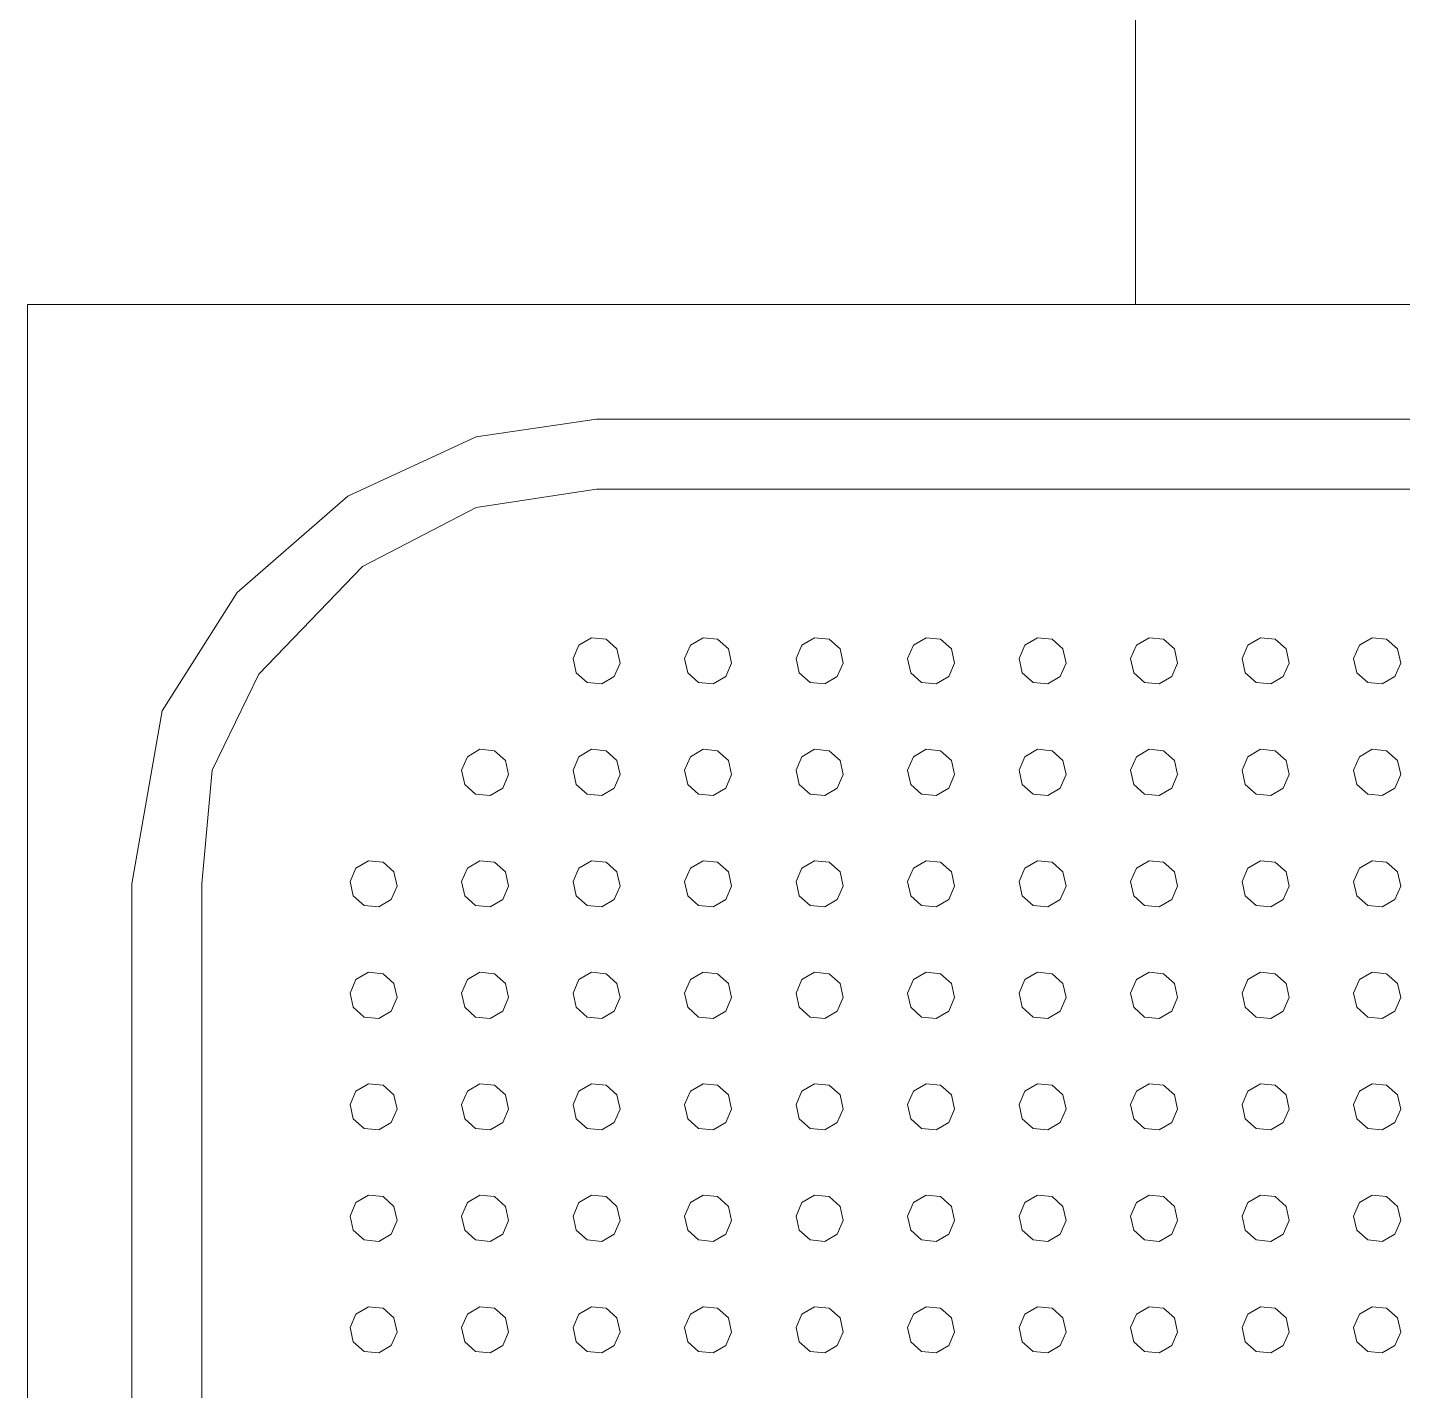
# Model space of a CAD drawing. Header units: millimetres. Extents: x -32 to 1412, y -324 to 2887.
# Drawn here: x 1041.4912 to 1041.9876, y 2053.5671 to 2054.0591 of the extents above; entities that cross this region are included whole.
import ezdxf

# ---------------------------------------------------------------- set-up
doc = ezdxf.new("R2010")
doc.units = ezdxf.units.MM
doc.header["$LTSCALE"] = 0.5
doc.layers.add('arquitetura', color=252, linetype='CONTINUOUS', lineweight=5)

msp = doc.modelspace()

# ---------------------------------------------------------------- linework, layer by layer
at = {"layer": 'arquitetura', "color": 252}
for p, q in [((1041.89123, 2054.10913), (1041.89123, 2053.95913)), ((1041.49123, 2053.95913), (1041.89123, 2053.95913)), ((1041.49123, 2053.95913), (1041.49123, 2053.20913))]:
    msp.add_line(p, q, dxfattribs=at)
at = {"layer": 'arquitetura'}
for p, q in [((1041.69666, 2053.91767), (1041.65323, 2053.9113)), ((1042.1872, 2053.91767), (1041.69666, 2053.91767)), ((1041.65323, 2053.9113), (1041.60687, 2053.88992)), ((1041.60687, 2053.88992), (1041.56692, 2053.85516)), ((1041.69666, 2053.89251), (1041.65323, 2053.88589)), ((1042.16204, 2053.89251), (1041.69666, 2053.89251)), ((1041.65323, 2053.88589), (1041.61212, 2053.86451)), ((1041.61212, 2053.86451), (1041.57473, 2053.82571)), ((1041.56692, 2053.85516), (1041.5399, 2053.81242)), ((1041.69482, 2053.8388), (1041.69027, 2053.83613)), ((1041.70007, 2053.83829), (1041.69482, 2053.8388)), ((1041.73507, 2053.8388), (1041.73052, 2053.83613)), ((1041.74032, 2053.83829), (1041.73507, 2053.8388)), ((1041.77532, 2053.8388), (1041.77077, 2053.83613)), ((1041.78057, 2053.83829), (1041.77532, 2053.8388)), ((1041.81557, 2053.8388), (1041.81102, 2053.83613)), ((1041.82082, 2053.83829), (1041.81557, 2053.8388)), ((1041.85582, 2053.8388), (1041.85127, 2053.83613)), ((1041.86107, 2053.83829), (1041.85582, 2053.8388)), ((1041.89607, 2053.8388), (1041.89152, 2053.83613)), ((1041.90132, 2053.83829), (1041.89607, 2053.8388)), ((1041.93631, 2053.8388), (1041.93177, 2053.83613)), ((1041.94157, 2053.83829), (1041.93631, 2053.8388)), ((1041.97656, 2053.8388), (1041.97202, 2053.83613)), ((1041.98181, 2053.83829), (1041.97656, 2053.8388)), ((1041.69027, 2053.83613), (1041.68816, 2053.83129)), ((1041.70402, 2053.83479), (1041.70007, 2053.83829)), ((1041.70515, 2053.82964), (1041.70402, 2053.83479)), ((1041.73052, 2053.83613), (1041.72841, 2053.83129)), ((1041.74427, 2053.83479), (1041.74032, 2053.83829)), ((1041.7454, 2053.82964), (1041.74427, 2053.83479)), ((1041.77077, 2053.83613), (1041.76866, 2053.83129)), ((1041.78452, 2053.83479), (1041.78057, 2053.83829)), ((1041.78565, 2053.82964), (1041.78452, 2053.83479)), ((1041.81102, 2053.83613), (1041.80891, 2053.83129)), ((1041.82476, 2053.83479), (1041.82082, 2053.83829)), ((1041.8259, 2053.82964), (1041.82476, 2053.83479)), ((1041.85127, 2053.83613), (1041.84916, 2053.83129)), ((1041.86501, 2053.83479), (1041.86107, 2053.83829)), ((1041.86615, 2053.82964), (1041.86501, 2053.83479)), ((1041.89152, 2053.83613), (1041.88941, 2053.83129)), ((1041.90526, 2053.83479), (1041.90132, 2053.83829)), ((1041.9064, 2053.82964), (1041.90526, 2053.83479)), ((1041.93177, 2053.83613), (1041.92966, 2053.83129)), ((1041.94551, 2053.83479), (1041.94157, 2053.83829)), ((1041.94665, 2053.82964), (1041.94551, 2053.83479)), ((1041.97202, 2053.83613), (1041.96991, 2053.83129)), ((1041.98576, 2053.83479), (1041.98181, 2053.83829)), ((1041.9869, 2053.82964), (1041.98576, 2053.83479)), ((1041.68816, 2053.83129), (1041.6893, 2053.82614)), ((1041.70304, 2053.8248), (1041.70515, 2053.82964)), ((1041.72841, 2053.83129), (1041.72955, 2053.82614)), ((1041.74329, 2053.8248), (1041.7454, 2053.82964)), ((1041.76866, 2053.83129), (1041.76979, 2053.82614)), ((1041.78354, 2053.8248), (1041.78565, 2053.82964)), ((1041.80891, 2053.83129), (1041.81004, 2053.82614)), ((1041.82379, 2053.8248), (1041.8259, 2053.82964)), ((1041.84916, 2053.83129), (1041.85029, 2053.82614)), ((1041.86404, 2053.8248), (1041.86615, 2053.82964)), ((1041.88941, 2053.83129), (1041.89054, 2053.82614)), ((1041.90429, 2053.8248), (1041.9064, 2053.82964)), ((1041.92966, 2053.83129), (1041.93079, 2053.82614)), ((1041.94454, 2053.8248), (1041.94665, 2053.82964)), ((1041.96991, 2053.83129), (1041.97104, 2053.82614)), ((1041.98479, 2053.8248), (1041.9869, 2053.82964)), ((1041.57473, 2053.82571), (1041.55795, 2053.79104)), ((1041.6893, 2053.82614), (1041.69324, 2053.82264)), ((1041.69849, 2053.82213), (1041.70304, 2053.8248)), ((1041.72955, 2053.82614), (1041.73349, 2053.82264)), ((1041.73874, 2053.82213), (1041.74329, 2053.8248)), ((1041.76979, 2053.82614), (1041.77374, 2053.82264)), ((1041.77899, 2053.82213), (1041.78354, 2053.8248)), ((1041.81004, 2053.82614), (1041.81399, 2053.82264)), ((1041.81924, 2053.82213), (1041.82379, 2053.8248)), ((1041.85029, 2053.82614), (1041.85424, 2053.82264)), ((1041.85949, 2053.82213), (1041.86404, 2053.8248)), ((1041.89054, 2053.82614), (1041.89449, 2053.82264)), ((1041.89974, 2053.82213), (1041.90429, 2053.8248)), ((1041.93079, 2053.82614), (1041.93474, 2053.82264)), ((1041.93999, 2053.82213), (1041.94454, 2053.8248)), ((1041.97104, 2053.82614), (1041.97499, 2053.82264)), ((1041.98024, 2053.82213), (1041.98479, 2053.8248)), ((1041.69324, 2053.82264), (1041.69849, 2053.82213)), ((1041.73349, 2053.82264), (1041.73874, 2053.82213)), ((1041.77374, 2053.82264), (1041.77899, 2053.82213)), ((1041.81399, 2053.82264), (1041.81924, 2053.82213)), ((1041.85424, 2053.82264), (1041.85949, 2053.82213)), ((1041.89449, 2053.82264), (1041.89974, 2053.82213)), ((1041.93474, 2053.82264), (1041.93999, 2053.82213)), ((1041.97499, 2053.82264), (1041.98024, 2053.82213)), ((1041.5399, 2053.81242), (1041.52895, 2053.74996)), ((1041.65002, 2053.79588), (1041.64791, 2053.79104)), ((1041.65457, 2053.79855), (1041.65002, 2053.79588)), ((1041.65982, 2053.79804), (1041.65457, 2053.79855)), ((1041.66377, 2053.79454), (1041.65982, 2053.79804)), ((1041.6649, 2053.78939), (1041.66377, 2053.79454)), ((1041.69027, 2053.79588), (1041.68816, 2053.79104)), ((1041.69482, 2053.79855), (1041.69027, 2053.79588)), ((1041.70007, 2053.79804), (1041.69482, 2053.79855)), ((1041.70402, 2053.79454), (1041.70007, 2053.79804)), ((1041.70515, 2053.78939), (1041.70402, 2053.79454)), ((1041.73052, 2053.79588), (1041.72841, 2053.79104)), ((1041.73507, 2053.79855), (1041.73052, 2053.79588)), ((1041.74032, 2053.79804), (1041.73507, 2053.79855)), ((1041.74427, 2053.79454), (1041.74032, 2053.79804)), ((1041.7454, 2053.78939), (1041.74427, 2053.79454)), ((1041.77077, 2053.79588), (1041.76866, 2053.79104)), ((1041.77532, 2053.79855), (1041.77077, 2053.79588)), ((1041.78057, 2053.79804), (1041.77532, 2053.79855)), ((1041.78452, 2053.79454), (1041.78057, 2053.79804)), ((1041.78565, 2053.78939), (1041.78452, 2053.79454)), ((1041.81102, 2053.79588), (1041.80891, 2053.79104)), ((1041.81557, 2053.79855), (1041.81102, 2053.79588)), ((1041.82082, 2053.79804), (1041.81557, 2053.79855)), ((1041.82476, 2053.79454), (1041.82082, 2053.79804)), ((1041.8259, 2053.78939), (1041.82476, 2053.79454)), ((1041.85127, 2053.79588), (1041.84916, 2053.79104)), ((1041.85582, 2053.79855), (1041.85127, 2053.79588)), ((1041.86107, 2053.79804), (1041.85582, 2053.79855)), ((1041.86501, 2053.79454), (1041.86107, 2053.79804)), ((1041.86615, 2053.78939), (1041.86501, 2053.79454)), ((1041.89152, 2053.79588), (1041.88941, 2053.79104)), ((1041.89607, 2053.79855), (1041.89152, 2053.79588)), ((1041.90132, 2053.79804), (1041.89607, 2053.79855)), ((1041.90526, 2053.79454), (1041.90132, 2053.79804)), ((1041.9064, 2053.78939), (1041.90526, 2053.79454)), ((1041.93177, 2053.79588), (1041.92966, 2053.79104)), ((1041.93631, 2053.79855), (1041.93177, 2053.79588)), ((1041.94157, 2053.79804), (1041.93631, 2053.79855)), ((1041.94551, 2053.79454), (1041.94157, 2053.79804)), ((1041.94665, 2053.78939), (1041.94551, 2053.79454)), ((1041.97202, 2053.79588), (1041.96991, 2053.79104)), ((1041.97656, 2053.79855), (1041.97202, 2053.79588)), ((1041.98181, 2053.79804), (1041.97656, 2053.79855)), ((1041.98576, 2053.79454), (1041.98181, 2053.79804)), ((1041.9869, 2053.78939), (1041.98576, 2053.79454)), ((1041.55795, 2053.79104), (1041.55411, 2053.74996)), ((1041.64791, 2053.79104), (1041.64905, 2053.78589)), ((1041.66279, 2053.78455), (1041.6649, 2053.78939)), ((1041.68816, 2053.79104), (1041.6893, 2053.78589)), ((1041.70304, 2053.78455), (1041.70515, 2053.78939)), ((1041.72841, 2053.79104), (1041.72955, 2053.78589)), ((1041.74329, 2053.78455), (1041.7454, 2053.78939)), ((1041.76866, 2053.79104), (1041.76979, 2053.78589)), ((1041.78354, 2053.78455), (1041.78565, 2053.78939)), ((1041.80891, 2053.79104), (1041.81004, 2053.78589)), ((1041.82379, 2053.78455), (1041.8259, 2053.78939)), ((1041.84916, 2053.79104), (1041.85029, 2053.78589)), ((1041.86404, 2053.78455), (1041.86615, 2053.78939)), ((1041.88941, 2053.79104), (1041.89054, 2053.78589)), ((1041.90429, 2053.78455), (1041.9064, 2053.78939)), ((1041.92966, 2053.79104), (1041.93079, 2053.78589)), ((1041.94454, 2053.78455), (1041.94665, 2053.78939)), ((1041.96991, 2053.79104), (1041.97104, 2053.78589)), ((1041.98479, 2053.78455), (1041.9869, 2053.78939)), ((1041.64905, 2053.78589), (1041.65299, 2053.78239)), ((1041.65824, 2053.78188), (1041.66279, 2053.78455)), ((1041.6893, 2053.78589), (1041.69324, 2053.78239)), ((1041.69849, 2053.78188), (1041.70304, 2053.78455)), ((1041.72955, 2053.78589), (1041.73349, 2053.78239)), ((1041.73874, 2053.78188), (1041.74329, 2053.78455)), ((1041.76979, 2053.78589), (1041.77374, 2053.78239)), ((1041.77899, 2053.78188), (1041.78354, 2053.78455)), ((1041.81004, 2053.78589), (1041.81399, 2053.78239)), ((1041.81924, 2053.78188), (1041.82379, 2053.78455)), ((1041.85029, 2053.78589), (1041.85424, 2053.78239)), ((1041.85949, 2053.78188), (1041.86404, 2053.78455)), ((1041.89054, 2053.78589), (1041.89449, 2053.78239)), ((1041.89974, 2053.78188), (1041.90429, 2053.78455)), ((1041.93079, 2053.78589), (1041.93474, 2053.78239)), ((1041.93999, 2053.78188), (1041.94454, 2053.78455)), ((1041.97104, 2053.78589), (1041.97499, 2053.78239)), ((1041.98024, 2053.78188), (1041.98479, 2053.78455)), ((1041.65299, 2053.78239), (1041.65824, 2053.78188)), ((1041.69324, 2053.78239), (1041.69849, 2053.78188)), ((1041.73349, 2053.78239), (1041.73874, 2053.78188)), ((1041.77374, 2053.78239), (1041.77899, 2053.78188)), ((1041.81399, 2053.78239), (1041.81924, 2053.78188)), ((1041.85424, 2053.78239), (1041.85949, 2053.78188)), ((1041.89449, 2053.78239), (1041.89974, 2053.78188)), ((1041.93474, 2053.78239), (1041.93999, 2053.78188)), ((1041.97499, 2053.78239), (1041.98024, 2053.78188)), ((1041.60977, 2053.75563), (1041.60766, 2053.75079)), ((1041.61432, 2053.7583), (1041.60977, 2053.75563)), ((1041.61957, 2053.75779), (1041.61432, 2053.7583)), ((1041.62352, 2053.75429), (1041.61957, 2053.75779)), ((1041.65002, 2053.75563), (1041.64791, 2053.75079)), ((1041.65457, 2053.7583), (1041.65002, 2053.75563)), ((1041.65982, 2053.75779), (1041.65457, 2053.7583)), ((1041.66377, 2053.75429), (1041.65982, 2053.75779)), ((1041.69027, 2053.75563), (1041.68816, 2053.75079)), ((1041.69482, 2053.7583), (1041.69027, 2053.75563)), ((1041.70007, 2053.75779), (1041.69482, 2053.7583)), ((1041.70402, 2053.75429), (1041.70007, 2053.75779)), ((1041.73052, 2053.75563), (1041.72841, 2053.75079)), ((1041.73507, 2053.7583), (1041.73052, 2053.75563)), ((1041.74032, 2053.75779), (1041.73507, 2053.7583)), ((1041.74427, 2053.75429), (1041.74032, 2053.75779)), ((1041.77077, 2053.75563), (1041.76866, 2053.75079)), ((1041.77532, 2053.7583), (1041.77077, 2053.75563)), ((1041.78057, 2053.75779), (1041.77532, 2053.7583)), ((1041.78452, 2053.75429), (1041.78057, 2053.75779)), ((1041.81102, 2053.75563), (1041.80891, 2053.75079)), ((1041.81557, 2053.7583), (1041.81102, 2053.75563)), ((1041.82082, 2053.75779), (1041.81557, 2053.7583)), ((1041.82476, 2053.75429), (1041.82082, 2053.75779)), ((1041.85127, 2053.75563), (1041.84916, 2053.75079)), ((1041.85582, 2053.7583), (1041.85127, 2053.75563)), ((1041.86107, 2053.75779), (1041.85582, 2053.7583)), ((1041.86501, 2053.75429), (1041.86107, 2053.75779)), ((1041.89152, 2053.75563), (1041.88941, 2053.75079)), ((1041.89607, 2053.7583), (1041.89152, 2053.75563)), ((1041.90132, 2053.75779), (1041.89607, 2053.7583)), ((1041.90526, 2053.75429), (1041.90132, 2053.75779)), ((1041.93177, 2053.75563), (1041.92966, 2053.75079)), ((1041.93631, 2053.7583), (1041.93177, 2053.75563)), ((1041.94157, 2053.75779), (1041.93631, 2053.7583)), ((1041.94551, 2053.75429), (1041.94157, 2053.75779)), ((1041.97202, 2053.75563), (1041.96991, 2053.75079)), ((1041.97656, 2053.7583), (1041.97202, 2053.75563)), ((1041.98181, 2053.75779), (1041.97656, 2053.7583)), ((1041.98576, 2053.75429), (1041.98181, 2053.75779)), ((1041.52895, 2053.74996), (1041.52895, 2053.25942)), ((1041.55411, 2053.74996), (1041.55411, 2053.28458)), ((1041.60766, 2053.75079), (1041.6088, 2053.74564)), ((1041.62465, 2053.74914), (1041.62352, 2053.75429)), ((1041.64791, 2053.75079), (1041.64905, 2053.74564)), ((1041.6649, 2053.74914), (1041.66377, 2053.75429)), ((1041.68816, 2053.75079), (1041.6893, 2053.74564)), ((1041.70515, 2053.74914), (1041.70402, 2053.75429)), ((1041.72841, 2053.75079), (1041.72955, 2053.74564)), ((1041.7454, 2053.74914), (1041.74427, 2053.75429)), ((1041.76866, 2053.75079), (1041.76979, 2053.74564)), ((1041.78565, 2053.74914), (1041.78452, 2053.75429)), ((1041.80891, 2053.75079), (1041.81004, 2053.74564)), ((1041.8259, 2053.74914), (1041.82476, 2053.75429)), ((1041.84916, 2053.75079), (1041.85029, 2053.74564)), ((1041.86615, 2053.74914), (1041.86501, 2053.75429)), ((1041.88941, 2053.75079), (1041.89054, 2053.74564)), ((1041.9064, 2053.74914), (1041.90526, 2053.75429)), ((1041.92966, 2053.75079), (1041.93079, 2053.74564)), ((1041.94665, 2053.74914), (1041.94551, 2053.75429)), ((1041.96991, 2053.75079), (1041.97104, 2053.74564)), ((1041.9869, 2053.74914), (1041.98576, 2053.75429)), ((1041.6088, 2053.74564), (1041.61274, 2053.74214)), ((1041.62254, 2053.7443), (1041.62465, 2053.74914)), ((1041.64905, 2053.74564), (1041.65299, 2053.74214)), ((1041.66279, 2053.7443), (1041.6649, 2053.74914)), ((1041.6893, 2053.74564), (1041.69324, 2053.74214)), ((1041.70304, 2053.7443), (1041.70515, 2053.74914)), ((1041.72955, 2053.74564), (1041.73349, 2053.74214)), ((1041.74329, 2053.7443), (1041.7454, 2053.74914)), ((1041.76979, 2053.74564), (1041.77374, 2053.74214)), ((1041.78354, 2053.7443), (1041.78565, 2053.74914)), ((1041.81004, 2053.74564), (1041.81399, 2053.74214)), ((1041.82379, 2053.7443), (1041.8259, 2053.74914)), ((1041.85029, 2053.74564), (1041.85424, 2053.74214)), ((1041.86404, 2053.7443), (1041.86615, 2053.74914)), ((1041.89054, 2053.74564), (1041.89449, 2053.74214)), ((1041.90429, 2053.7443), (1041.9064, 2053.74914)), ((1041.93079, 2053.74564), (1041.93474, 2053.74214)), ((1041.94454, 2053.7443), (1041.94665, 2053.74914)), ((1041.97104, 2053.74564), (1041.97499, 2053.74214)), ((1041.98479, 2053.7443), (1041.9869, 2053.74914)), ((1041.61274, 2053.74214), (1041.618, 2053.74163)), ((1041.618, 2053.74163), (1041.62254, 2053.7443)), ((1041.65299, 2053.74214), (1041.65824, 2053.74163)), ((1041.65824, 2053.74163), (1041.66279, 2053.7443)), ((1041.69324, 2053.74214), (1041.69849, 2053.74163)), ((1041.69849, 2053.74163), (1041.70304, 2053.7443)), ((1041.73349, 2053.74214), (1041.73874, 2053.74163)), ((1041.73874, 2053.74163), (1041.74329, 2053.7443)), ((1041.77374, 2053.74214), (1041.77899, 2053.74163)), ((1041.77899, 2053.74163), (1041.78354, 2053.7443)), ((1041.81399, 2053.74214), (1041.81924, 2053.74163)), ((1041.81924, 2053.74163), (1041.82379, 2053.7443)), ((1041.85424, 2053.74214), (1041.85949, 2053.74163)), ((1041.85949, 2053.74163), (1041.86404, 2053.7443)), ((1041.89449, 2053.74214), (1041.89974, 2053.74163)), ((1041.89974, 2053.74163), (1041.90429, 2053.7443)), ((1041.93474, 2053.74214), (1041.93999, 2053.74163)), ((1041.93999, 2053.74163), (1041.94454, 2053.7443)), ((1041.97499, 2053.74214), (1041.98024, 2053.74163)), ((1041.98024, 2053.74163), (1041.98479, 2053.7443)), ((1041.60977, 2053.71538), (1041.60766, 2053.71054)), ((1041.61432, 2053.71805), (1041.60977, 2053.71538)), ((1041.61957, 2053.71754), (1041.61432, 2053.71805)), ((1041.62352, 2053.71404), (1041.61957, 2053.71754)), ((1041.65002, 2053.71538), (1041.64791, 2053.71054)), ((1041.65457, 2053.71805), (1041.65002, 2053.71538)), ((1041.65982, 2053.71754), (1041.65457, 2053.71805)), ((1041.66377, 2053.71404), (1041.65982, 2053.71754)), ((1041.69027, 2053.71538), (1041.68816, 2053.71054)), ((1041.69482, 2053.71805), (1041.69027, 2053.71538)), ((1041.70007, 2053.71754), (1041.69482, 2053.71805)), ((1041.70402, 2053.71404), (1041.70007, 2053.71754)), ((1041.73052, 2053.71538), (1041.72841, 2053.71054)), ((1041.73507, 2053.71805), (1041.73052, 2053.71538)), ((1041.74032, 2053.71754), (1041.73507, 2053.71805)), ((1041.74427, 2053.71404), (1041.74032, 2053.71754)), ((1041.77077, 2053.71538), (1041.76866, 2053.71054)), ((1041.77532, 2053.71805), (1041.77077, 2053.71538)), ((1041.78057, 2053.71754), (1041.77532, 2053.71805)), ((1041.78452, 2053.71404), (1041.78057, 2053.71754)), ((1041.81102, 2053.71538), (1041.80891, 2053.71054)), ((1041.81557, 2053.71805), (1041.81102, 2053.71538)), ((1041.82082, 2053.71754), (1041.81557, 2053.71805)), ((1041.82476, 2053.71404), (1041.82082, 2053.71754)), ((1041.85127, 2053.71538), (1041.84916, 2053.71054)), ((1041.85582, 2053.71805), (1041.85127, 2053.71538)), ((1041.86107, 2053.71754), (1041.85582, 2053.71805)), ((1041.86501, 2053.71404), (1041.86107, 2053.71754)), ((1041.89152, 2053.71538), (1041.88941, 2053.71054)), ((1041.89607, 2053.71805), (1041.89152, 2053.71538)), ((1041.90132, 2053.71754), (1041.89607, 2053.71805)), ((1041.90526, 2053.71404), (1041.90132, 2053.71754)), ((1041.93177, 2053.71538), (1041.92966, 2053.71054)), ((1041.93631, 2053.71805), (1041.93177, 2053.71538)), ((1041.94157, 2053.71754), (1041.93631, 2053.71805)), ((1041.94551, 2053.71404), (1041.94157, 2053.71754)), ((1041.97202, 2053.71538), (1041.96991, 2053.71054)), ((1041.97656, 2053.71805), (1041.97202, 2053.71538)), ((1041.98181, 2053.71754), (1041.97656, 2053.71805)), ((1041.98576, 2053.71404), (1041.98181, 2053.71754)), ((1041.60766, 2053.71054), (1041.6088, 2053.70539)), ((1041.62465, 2053.70889), (1041.62352, 2053.71404)), ((1041.64791, 2053.71054), (1041.64905, 2053.70539)), ((1041.6649, 2053.70889), (1041.66377, 2053.71404)), ((1041.68816, 2053.71054), (1041.6893, 2053.70539)), ((1041.70515, 2053.70889), (1041.70402, 2053.71404)), ((1041.72841, 2053.71054), (1041.72955, 2053.70539)), ((1041.7454, 2053.70889), (1041.74427, 2053.71404)), ((1041.76866, 2053.71054), (1041.76979, 2053.70539)), ((1041.78565, 2053.70889), (1041.78452, 2053.71404)), ((1041.80891, 2053.71054), (1041.81004, 2053.70539)), ((1041.8259, 2053.70889), (1041.82476, 2053.71404)), ((1041.84916, 2053.71054), (1041.85029, 2053.70539)), ((1041.86615, 2053.70889), (1041.86501, 2053.71404)), ((1041.88941, 2053.71054), (1041.89054, 2053.70539)), ((1041.9064, 2053.70889), (1041.90526, 2053.71404)), ((1041.92966, 2053.71054), (1041.93079, 2053.70539)), ((1041.94665, 2053.70889), (1041.94551, 2053.71404)), ((1041.96991, 2053.71054), (1041.97104, 2053.70539)), ((1041.9869, 2053.70889), (1041.98576, 2053.71404)), ((1041.6088, 2053.70539), (1041.61274, 2053.70189)), ((1041.62254, 2053.70405), (1041.62465, 2053.70889)), ((1041.64905, 2053.70539), (1041.65299, 2053.70189)), ((1041.66279, 2053.70405), (1041.6649, 2053.70889)), ((1041.6893, 2053.70539), (1041.69324, 2053.70189)), ((1041.70304, 2053.70405), (1041.70515, 2053.70889)), ((1041.72955, 2053.70539), (1041.73349, 2053.70189)), ((1041.74329, 2053.70405), (1041.7454, 2053.70889)), ((1041.76979, 2053.70539), (1041.77374, 2053.70189)), ((1041.78354, 2053.70405), (1041.78565, 2053.70889)), ((1041.81004, 2053.70539), (1041.81399, 2053.70189)), ((1041.82379, 2053.70405), (1041.8259, 2053.70889)), ((1041.85029, 2053.70539), (1041.85424, 2053.70189)), ((1041.86404, 2053.70405), (1041.86615, 2053.70889)), ((1041.89054, 2053.70539), (1041.89449, 2053.70189)), ((1041.90429, 2053.70405), (1041.9064, 2053.70889)), ((1041.93079, 2053.70539), (1041.93474, 2053.70189)), ((1041.94454, 2053.70405), (1041.94665, 2053.70889)), ((1041.97104, 2053.70539), (1041.97499, 2053.70189)), ((1041.98479, 2053.70405), (1041.9869, 2053.70889)), ((1041.61274, 2053.70189), (1041.618, 2053.70138)), ((1041.618, 2053.70138), (1041.62254, 2053.70405)), ((1041.65299, 2053.70189), (1041.65824, 2053.70138)), ((1041.65824, 2053.70138), (1041.66279, 2053.70405)), ((1041.69324, 2053.70189), (1041.69849, 2053.70138)), ((1041.69849, 2053.70138), (1041.70304, 2053.70405)), ((1041.73349, 2053.70189), (1041.73874, 2053.70138)), ((1041.73874, 2053.70138), (1041.74329, 2053.70405)), ((1041.77374, 2053.70189), (1041.77899, 2053.70138)), ((1041.77899, 2053.70138), (1041.78354, 2053.70405)), ((1041.81399, 2053.70189), (1041.81924, 2053.70138)), ((1041.81924, 2053.70138), (1041.82379, 2053.70405)), ((1041.85424, 2053.70189), (1041.85949, 2053.70138)), ((1041.85949, 2053.70138), (1041.86404, 2053.70405)), ((1041.89449, 2053.70189), (1041.89974, 2053.70138)), ((1041.89974, 2053.70138), (1041.90429, 2053.70405)), ((1041.93474, 2053.70189), (1041.93999, 2053.70138)), ((1041.93999, 2053.70138), (1041.94454, 2053.70405)), ((1041.97499, 2053.70189), (1041.98024, 2053.70138)), ((1041.98024, 2053.70138), (1041.98479, 2053.70405)), ((1041.60977, 2053.67513), (1041.60766, 2053.67029)), ((1041.61432, 2053.6778), (1041.60977, 2053.67513)), ((1041.61957, 2053.67729), (1041.61432, 2053.6778)), ((1041.62352, 2053.67379), (1041.61957, 2053.67729)), ((1041.65002, 2053.67513), (1041.64791, 2053.67029)), ((1041.65457, 2053.6778), (1041.65002, 2053.67513)), ((1041.65982, 2053.67729), (1041.65457, 2053.6778)), ((1041.66377, 2053.67379), (1041.65982, 2053.67729)), ((1041.69027, 2053.67513), (1041.68816, 2053.67029)), ((1041.69482, 2053.6778), (1041.69027, 2053.67513)), ((1041.70007, 2053.67729), (1041.69482, 2053.6778)), ((1041.70402, 2053.67379), (1041.70007, 2053.67729)), ((1041.73052, 2053.67513), (1041.72841, 2053.67029)), ((1041.73507, 2053.6778), (1041.73052, 2053.67513)), ((1041.74032, 2053.67729), (1041.73507, 2053.6778)), ((1041.74427, 2053.67379), (1041.74032, 2053.67729)), ((1041.77077, 2053.67513), (1041.76866, 2053.67029)), ((1041.77532, 2053.6778), (1041.77077, 2053.67513)), ((1041.78057, 2053.67729), (1041.77532, 2053.6778)), ((1041.78452, 2053.67379), (1041.78057, 2053.67729)), ((1041.81102, 2053.67513), (1041.80891, 2053.67029)), ((1041.81557, 2053.6778), (1041.81102, 2053.67513)), ((1041.82082, 2053.67729), (1041.81557, 2053.6778)), ((1041.82476, 2053.67379), (1041.82082, 2053.67729)), ((1041.85127, 2053.67513), (1041.84916, 2053.67029)), ((1041.85582, 2053.6778), (1041.85127, 2053.67513)), ((1041.86107, 2053.67729), (1041.85582, 2053.6778)), ((1041.86501, 2053.67379), (1041.86107, 2053.67729)), ((1041.89152, 2053.67513), (1041.88941, 2053.67029)), ((1041.89607, 2053.6778), (1041.89152, 2053.67513)), ((1041.90132, 2053.67729), (1041.89607, 2053.6778)), ((1041.90526, 2053.67379), (1041.90132, 2053.67729)), ((1041.93177, 2053.67513), (1041.92966, 2053.67029)), ((1041.93631, 2053.6778), (1041.93177, 2053.67513)), ((1041.94157, 2053.67729), (1041.93631, 2053.6778)), ((1041.94551, 2053.67379), (1041.94157, 2053.67729)), ((1041.97202, 2053.67513), (1041.96991, 2053.67029)), ((1041.97656, 2053.6778), (1041.97202, 2053.67513)), ((1041.98181, 2053.67729), (1041.97656, 2053.6778)), ((1041.98576, 2053.67379), (1041.98181, 2053.67729)), ((1041.60766, 2053.67029), (1041.6088, 2053.66514)), ((1041.62465, 2053.66864), (1041.62352, 2053.67379)), ((1041.64791, 2053.67029), (1041.64905, 2053.66514)), ((1041.6649, 2053.66864), (1041.66377, 2053.67379)), ((1041.68816, 2053.67029), (1041.6893, 2053.66514)), ((1041.70515, 2053.66864), (1041.70402, 2053.67379)), ((1041.72841, 2053.67029), (1041.72955, 2053.66514)), ((1041.7454, 2053.66864), (1041.74427, 2053.67379)), ((1041.76866, 2053.67029), (1041.76979, 2053.66514)), ((1041.78565, 2053.66864), (1041.78452, 2053.67379)), ((1041.80891, 2053.67029), (1041.81004, 2053.66514)), ((1041.8259, 2053.66864), (1041.82476, 2053.67379)), ((1041.84916, 2053.67029), (1041.85029, 2053.66514)), ((1041.86615, 2053.66864), (1041.86501, 2053.67379)), ((1041.88941, 2053.67029), (1041.89054, 2053.66514)), ((1041.9064, 2053.66864), (1041.90526, 2053.67379)), ((1041.92966, 2053.67029), (1041.93079, 2053.66514)), ((1041.94665, 2053.66864), (1041.94551, 2053.67379)), ((1041.96991, 2053.67029), (1041.97104, 2053.66514)), ((1041.9869, 2053.66864), (1041.98576, 2053.67379)), ((1041.6088, 2053.66514), (1041.61274, 2053.66164)), ((1041.62254, 2053.6638), (1041.62465, 2053.66864)), ((1041.64905, 2053.66514), (1041.65299, 2053.66164)), ((1041.66279, 2053.6638), (1041.6649, 2053.66864)), ((1041.6893, 2053.66514), (1041.69324, 2053.66164)), ((1041.70304, 2053.6638), (1041.70515, 2053.66864)), ((1041.72955, 2053.66514), (1041.73349, 2053.66164)), ((1041.74329, 2053.6638), (1041.7454, 2053.66864)), ((1041.76979, 2053.66514), (1041.77374, 2053.66164)), ((1041.78354, 2053.6638), (1041.78565, 2053.66864)), ((1041.81004, 2053.66514), (1041.81399, 2053.66164)), ((1041.82379, 2053.6638), (1041.8259, 2053.66864)), ((1041.85029, 2053.66514), (1041.85424, 2053.66164)), ((1041.86404, 2053.6638), (1041.86615, 2053.66864)), ((1041.89054, 2053.66514), (1041.89449, 2053.66164)), ((1041.90429, 2053.6638), (1041.9064, 2053.66864)), ((1041.93079, 2053.66514), (1041.93474, 2053.66164)), ((1041.94454, 2053.6638), (1041.94665, 2053.66864)), ((1041.97104, 2053.66514), (1041.97499, 2053.66164)), ((1041.98479, 2053.6638), (1041.9869, 2053.66864)), ((1041.61274, 2053.66164), (1041.618, 2053.66113)), ((1041.618, 2053.66113), (1041.62254, 2053.6638)), ((1041.65299, 2053.66164), (1041.65824, 2053.66113)), ((1041.65824, 2053.66113), (1041.66279, 2053.6638)), ((1041.69324, 2053.66164), (1041.69849, 2053.66113)), ((1041.69849, 2053.66113), (1041.70304, 2053.6638)), ((1041.73349, 2053.66164), (1041.73874, 2053.66113)), ((1041.73874, 2053.66113), (1041.74329, 2053.6638)), ((1041.77374, 2053.66164), (1041.77899, 2053.66113)), ((1041.77899, 2053.66113), (1041.78354, 2053.6638)), ((1041.81399, 2053.66164), (1041.81924, 2053.66113)), ((1041.81924, 2053.66113), (1041.82379, 2053.6638)), ((1041.85424, 2053.66164), (1041.85949, 2053.66113)), ((1041.85949, 2053.66113), (1041.86404, 2053.6638)), ((1041.89449, 2053.66164), (1041.89974, 2053.66113)), ((1041.89974, 2053.66113), (1041.90429, 2053.6638)), ((1041.93474, 2053.66164), (1041.93999, 2053.66113)), ((1041.93999, 2053.66113), (1041.94454, 2053.6638)), ((1041.97499, 2053.66164), (1041.98024, 2053.66113)), ((1041.98024, 2053.66113), (1041.98479, 2053.6638)), ((1041.61432, 2053.63755), (1041.60977, 2053.63488)), ((1041.61957, 2053.63704), (1041.61432, 2053.63755)), ((1041.62352, 2053.63354), (1041.61957, 2053.63704)), ((1041.65457, 2053.63755), (1041.65002, 2053.63488)), ((1041.65982, 2053.63704), (1041.65457, 2053.63755)), ((1041.66377, 2053.63354), (1041.65982, 2053.63704)), ((1041.69482, 2053.63755), (1041.69027, 2053.63488)), ((1041.70007, 2053.63704), (1041.69482, 2053.63755)), ((1041.70402, 2053.63354), (1041.70007, 2053.63704)), ((1041.73507, 2053.63755), (1041.73052, 2053.63488)), ((1041.74032, 2053.63704), (1041.73507, 2053.63755)), ((1041.74427, 2053.63354), (1041.74032, 2053.63704)), ((1041.77532, 2053.63755), (1041.77077, 2053.63488)), ((1041.78057, 2053.63704), (1041.77532, 2053.63755)), ((1041.78452, 2053.63354), (1041.78057, 2053.63704)), ((1041.81557, 2053.63755), (1041.81102, 2053.63488)), ((1041.82082, 2053.63704), (1041.81557, 2053.63755)), ((1041.82476, 2053.63354), (1041.82082, 2053.63704)), ((1041.85582, 2053.63755), (1041.85127, 2053.63488)), ((1041.86107, 2053.63704), (1041.85582, 2053.63755)), ((1041.86501, 2053.63354), (1041.86107, 2053.63704)), ((1041.89607, 2053.63755), (1041.89152, 2053.63488)), ((1041.90132, 2053.63704), (1041.89607, 2053.63755)), ((1041.90526, 2053.63354), (1041.90132, 2053.63704)), ((1041.93631, 2053.63755), (1041.93177, 2053.63488)), ((1041.94157, 2053.63704), (1041.93631, 2053.63755)), ((1041.94551, 2053.63354), (1041.94157, 2053.63704)), ((1041.97656, 2053.63755), (1041.97202, 2053.63488)), ((1041.98181, 2053.63704), (1041.97656, 2053.63755)), ((1041.98576, 2053.63354), (1041.98181, 2053.63704)), ((1041.60977, 2053.63488), (1041.60766, 2053.63004)), ((1041.62465, 2053.62839), (1041.62352, 2053.63354)), ((1041.65002, 2053.63488), (1041.64791, 2053.63004)), ((1041.6649, 2053.62839), (1041.66377, 2053.63354)), ((1041.69027, 2053.63488), (1041.68816, 2053.63004)), ((1041.70515, 2053.62839), (1041.70402, 2053.63354)), ((1041.73052, 2053.63488), (1041.72841, 2053.63004)), ((1041.7454, 2053.62839), (1041.74427, 2053.63354)), ((1041.77077, 2053.63488), (1041.76866, 2053.63004)), ((1041.78565, 2053.62839), (1041.78452, 2053.63354)), ((1041.81102, 2053.63488), (1041.80891, 2053.63004)), ((1041.8259, 2053.62839), (1041.82476, 2053.63354)), ((1041.85127, 2053.63488), (1041.84916, 2053.63004)), ((1041.86615, 2053.62839), (1041.86501, 2053.63354)), ((1041.89152, 2053.63488), (1041.88941, 2053.63004)), ((1041.9064, 2053.62839), (1041.90526, 2053.63354)), ((1041.93177, 2053.63488), (1041.92966, 2053.63004)), ((1041.94665, 2053.62839), (1041.94551, 2053.63354)), ((1041.97202, 2053.63488), (1041.96991, 2053.63004)), ((1041.9869, 2053.62839), (1041.98576, 2053.63354)), ((1041.60766, 2053.63004), (1041.6088, 2053.62489)), ((1041.62254, 2053.62355), (1041.62465, 2053.62839)), ((1041.64791, 2053.63004), (1041.64905, 2053.62489)), ((1041.66279, 2053.62355), (1041.6649, 2053.62839)), ((1041.68816, 2053.63004), (1041.6893, 2053.62489)), ((1041.70304, 2053.62355), (1041.70515, 2053.62839)), ((1041.72841, 2053.63004), (1041.72955, 2053.62489)), ((1041.74329, 2053.62355), (1041.7454, 2053.62839)), ((1041.76866, 2053.63004), (1041.76979, 2053.62489)), ((1041.78354, 2053.62355), (1041.78565, 2053.62839)), ((1041.80891, 2053.63004), (1041.81004, 2053.62489)), ((1041.82379, 2053.62355), (1041.8259, 2053.62839)), ((1041.84916, 2053.63004), (1041.85029, 2053.62489)), ((1041.86404, 2053.62355), (1041.86615, 2053.62839)), ((1041.88941, 2053.63004), (1041.89054, 2053.62489)), ((1041.90429, 2053.62355), (1041.9064, 2053.62839)), ((1041.92966, 2053.63004), (1041.93079, 2053.62489)), ((1041.94454, 2053.62355), (1041.94665, 2053.62839)), ((1041.96991, 2053.63004), (1041.97104, 2053.62489)), ((1041.98479, 2053.62355), (1041.9869, 2053.62839)), ((1041.6088, 2053.62489), (1041.61274, 2053.62139)), ((1041.61274, 2053.62139), (1041.618, 2053.62088)), ((1041.618, 2053.62088), (1041.62254, 2053.62355)), ((1041.64905, 2053.62489), (1041.65299, 2053.62139)), ((1041.65299, 2053.62139), (1041.65824, 2053.62088)), ((1041.65824, 2053.62088), (1041.66279, 2053.62355)), ((1041.6893, 2053.62489), (1041.69324, 2053.62139)), ((1041.69324, 2053.62139), (1041.69849, 2053.62088)), ((1041.69849, 2053.62088), (1041.70304, 2053.62355)), ((1041.72955, 2053.62489), (1041.73349, 2053.62139)), ((1041.73349, 2053.62139), (1041.73874, 2053.62088)), ((1041.73874, 2053.62088), (1041.74329, 2053.62355)), ((1041.76979, 2053.62489), (1041.77374, 2053.62139)), ((1041.77374, 2053.62139), (1041.77899, 2053.62088)), ((1041.77899, 2053.62088), (1041.78354, 2053.62355)), ((1041.81004, 2053.62489), (1041.81399, 2053.62139)), ((1041.81399, 2053.62139), (1041.81924, 2053.62088)), ((1041.81924, 2053.62088), (1041.82379, 2053.62355)), ((1041.85029, 2053.62489), (1041.85424, 2053.62139)), ((1041.85424, 2053.62139), (1041.85949, 2053.62088)), ((1041.85949, 2053.62088), (1041.86404, 2053.62355)), ((1041.89054, 2053.62489), (1041.89449, 2053.62139)), ((1041.89449, 2053.62139), (1041.89974, 2053.62088)), ((1041.89974, 2053.62088), (1041.90429, 2053.62355)), ((1041.93079, 2053.62489), (1041.93474, 2053.62139)), ((1041.93474, 2053.62139), (1041.93999, 2053.62088)), ((1041.93999, 2053.62088), (1041.94454, 2053.62355)), ((1041.97104, 2053.62489), (1041.97499, 2053.62139)), ((1041.97499, 2053.62139), (1041.98024, 2053.62088)), ((1041.98024, 2053.62088), (1041.98479, 2053.62355)), ((1041.61432, 2053.5973), (1041.60977, 2053.59463)), ((1041.61957, 2053.59679), (1041.61432, 2053.5973)), ((1041.62352, 2053.59329), (1041.61957, 2053.59679)), ((1041.65457, 2053.5973), (1041.65002, 2053.59463)), ((1041.65982, 2053.59679), (1041.65457, 2053.5973)), ((1041.66377, 2053.59329), (1041.65982, 2053.59679)), ((1041.69482, 2053.5973), (1041.69027, 2053.59463)), ((1041.70007, 2053.59679), (1041.69482, 2053.5973)), ((1041.70402, 2053.59329), (1041.70007, 2053.59679)), ((1041.73507, 2053.5973), (1041.73052, 2053.59463)), ((1041.74032, 2053.59679), (1041.73507, 2053.5973)), ((1041.74427, 2053.59329), (1041.74032, 2053.59679)), ((1041.77532, 2053.5973), (1041.77077, 2053.59463)), ((1041.78057, 2053.59679), (1041.77532, 2053.5973)), ((1041.78452, 2053.59329), (1041.78057, 2053.59679)), ((1041.81557, 2053.5973), (1041.81102, 2053.59463)), ((1041.82082, 2053.59679), (1041.81557, 2053.5973)), ((1041.82476, 2053.59329), (1041.82082, 2053.59679)), ((1041.85582, 2053.5973), (1041.85127, 2053.59463)), ((1041.86107, 2053.59679), (1041.85582, 2053.5973)), ((1041.86501, 2053.59329), (1041.86107, 2053.59679)), ((1041.89607, 2053.5973), (1041.89152, 2053.59463)), ((1041.90132, 2053.59679), (1041.89607, 2053.5973)), ((1041.90526, 2053.59329), (1041.90132, 2053.59679)), ((1041.93631, 2053.5973), (1041.93177, 2053.59463)), ((1041.94157, 2053.59679), (1041.93631, 2053.5973)), ((1041.94551, 2053.59329), (1041.94157, 2053.59679)), ((1041.97656, 2053.5973), (1041.97202, 2053.59463)), ((1041.98181, 2053.59679), (1041.97656, 2053.5973)), ((1041.98576, 2053.59329), (1041.98181, 2053.59679)), ((1041.60977, 2053.59463), (1041.60766, 2053.58979)), ((1041.62465, 2053.58814), (1041.62352, 2053.59329)), ((1041.65002, 2053.59463), (1041.64791, 2053.58979)), ((1041.6649, 2053.58814), (1041.66377, 2053.59329)), ((1041.69027, 2053.59463), (1041.68816, 2053.58979)), ((1041.70515, 2053.58814), (1041.70402, 2053.59329)), ((1041.73052, 2053.59463), (1041.72841, 2053.58979)), ((1041.7454, 2053.58814), (1041.74427, 2053.59329)), ((1041.77077, 2053.59463), (1041.76866, 2053.58979)), ((1041.78565, 2053.58814), (1041.78452, 2053.59329)), ((1041.81102, 2053.59463), (1041.80891, 2053.58979)), ((1041.8259, 2053.58814), (1041.82476, 2053.59329)), ((1041.85127, 2053.59463), (1041.84916, 2053.58979)), ((1041.86615, 2053.58814), (1041.86501, 2053.59329)), ((1041.89152, 2053.59463), (1041.88941, 2053.58979)), ((1041.9064, 2053.58814), (1041.90526, 2053.59329)), ((1041.93177, 2053.59463), (1041.92966, 2053.58979)), ((1041.94665, 2053.58814), (1041.94551, 2053.59329)), ((1041.97202, 2053.59463), (1041.96991, 2053.58979)), ((1041.9869, 2053.58814), (1041.98576, 2053.59329)), ((1041.60766, 2053.58979), (1041.6088, 2053.58464)), ((1041.62254, 2053.5833), (1041.62465, 2053.58814)), ((1041.64791, 2053.58979), (1041.64905, 2053.58464)), ((1041.66279, 2053.5833), (1041.6649, 2053.58814)), ((1041.68816, 2053.58979), (1041.6893, 2053.58464)), ((1041.70304, 2053.5833), (1041.70515, 2053.58814)), ((1041.72841, 2053.58979), (1041.72955, 2053.58464)), ((1041.74329, 2053.5833), (1041.7454, 2053.58814)), ((1041.76866, 2053.58979), (1041.76979, 2053.58464)), ((1041.78354, 2053.5833), (1041.78565, 2053.58814)), ((1041.80891, 2053.58979), (1041.81004, 2053.58464)), ((1041.82379, 2053.5833), (1041.8259, 2053.58814)), ((1041.84916, 2053.58979), (1041.85029, 2053.58464)), ((1041.86404, 2053.5833), (1041.86615, 2053.58814)), ((1041.88941, 2053.58979), (1041.89054, 2053.58464)), ((1041.90429, 2053.5833), (1041.9064, 2053.58814)), ((1041.92966, 2053.58979), (1041.93079, 2053.58464)), ((1041.94454, 2053.5833), (1041.94665, 2053.58814)), ((1041.96991, 2053.58979), (1041.97104, 2053.58464)), ((1041.98479, 2053.5833), (1041.9869, 2053.58814)), ((1041.6088, 2053.58464), (1041.61274, 2053.58114)), ((1041.61274, 2053.58114), (1041.618, 2053.58063)), ((1041.618, 2053.58063), (1041.62254, 2053.5833)), ((1041.64905, 2053.58464), (1041.65299, 2053.58114)), ((1041.65299, 2053.58114), (1041.65824, 2053.58063)), ((1041.65824, 2053.58063), (1041.66279, 2053.5833)), ((1041.6893, 2053.58464), (1041.69324, 2053.58114)), ((1041.69324, 2053.58114), (1041.69849, 2053.58063)), ((1041.69849, 2053.58063), (1041.70304, 2053.5833)), ((1041.72955, 2053.58464), (1041.73349, 2053.58114)), ((1041.73349, 2053.58114), (1041.73874, 2053.58063)), ((1041.73874, 2053.58063), (1041.74329, 2053.5833)), ((1041.76979, 2053.58464), (1041.77374, 2053.58114)), ((1041.77374, 2053.58114), (1041.77899, 2053.58063)), ((1041.77899, 2053.58063), (1041.78354, 2053.5833)), ((1041.81004, 2053.58464), (1041.81399, 2053.58114)), ((1041.81399, 2053.58114), (1041.81924, 2053.58063)), ((1041.81924, 2053.58063), (1041.82379, 2053.5833)), ((1041.85029, 2053.58464), (1041.85424, 2053.58114)), ((1041.85424, 2053.58114), (1041.85949, 2053.58063)), ((1041.85949, 2053.58063), (1041.86404, 2053.5833)), ((1041.89054, 2053.58464), (1041.89449, 2053.58114)), ((1041.89449, 2053.58114), (1041.89974, 2053.58063)), ((1041.89974, 2053.58063), (1041.90429, 2053.5833)), ((1041.93079, 2053.58464), (1041.93474, 2053.58114)), ((1041.93474, 2053.58114), (1041.93999, 2053.58063)), ((1041.93999, 2053.58063), (1041.94454, 2053.5833)), ((1041.97104, 2053.58464), (1041.97499, 2053.58114)), ((1041.97499, 2053.58114), (1041.98024, 2053.58063)), ((1041.98024, 2053.58063), (1041.98479, 2053.5833))]:
    msp.add_line(p, q, dxfattribs=at)
msp.add_lwpolyline([(1042.24123, 2053.95913), (1041.49123, 2053.95913), (1041.49123, 2053.20913), (1042.24123, 2053.20913)], close=True, dxfattribs=at)

doc.saveas('drawing.dxf')
